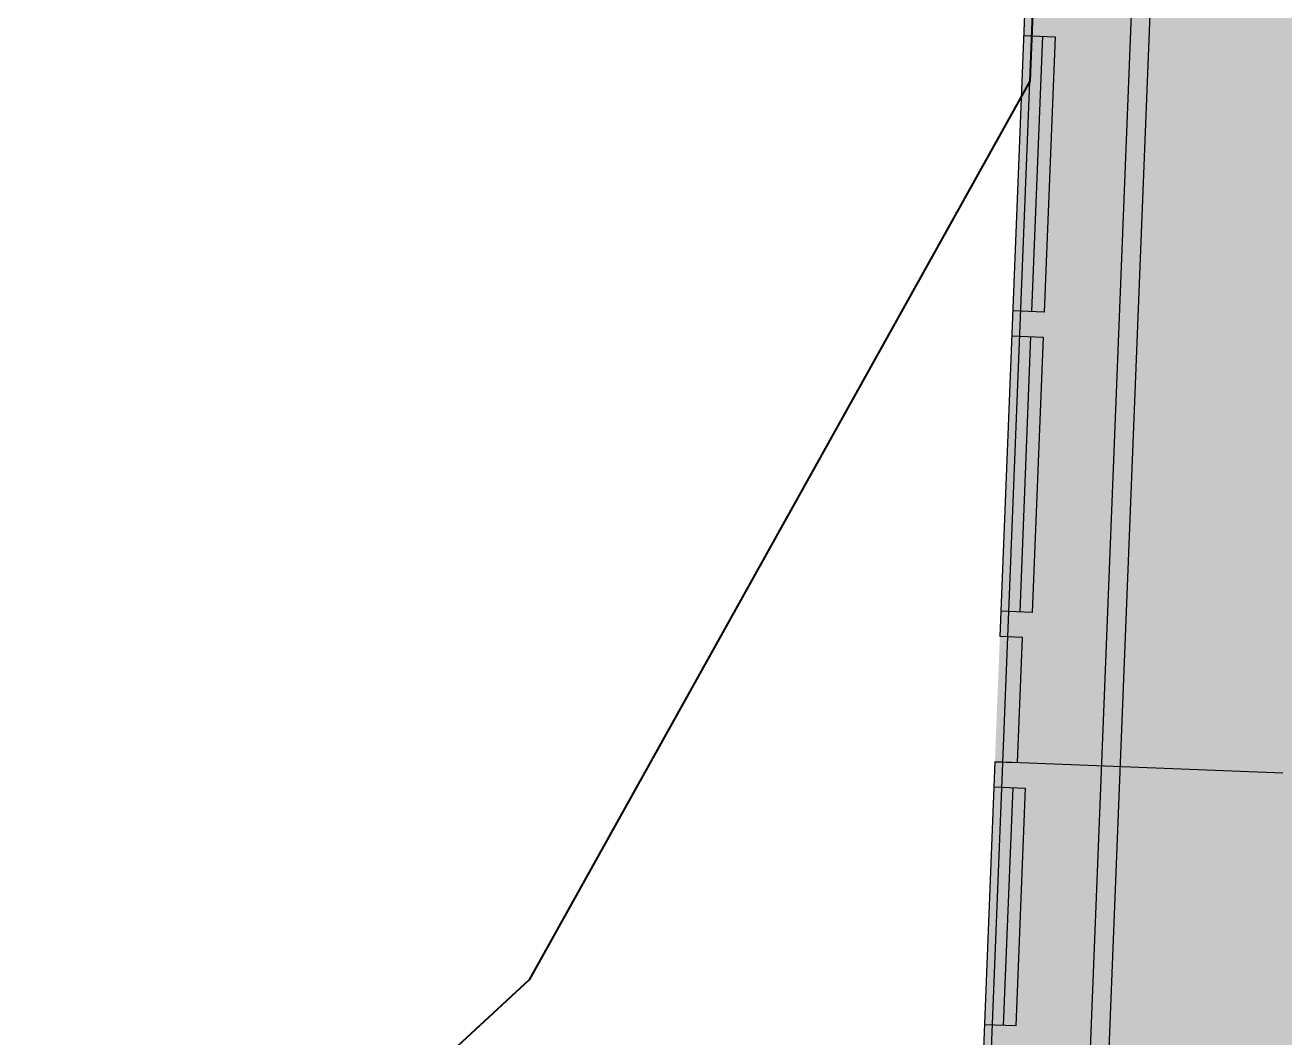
# Model space of a CAD drawing. Header units: millimetres. Extents: x 0 to 581027, y 0 to 6627194.
# Drawn here: x 580565.81 to 580575.86, y 6626050.65 to 6626058.73 of the extents above; entities that cross this region are included whole.
import ezdxf

# ---------------------------------------------------------------- set-up
doc = ezdxf.new("R2010")
doc.units = ezdxf.units.MM
doc.linetypes.add('CONTINOUS', pattern=[0])
doc.layers.add('ГР_Верх_строение', color=250, linetype='CONTINOUS', lineweight=30)
doc.layers.add('Этап 2.1 верхняя бровка', color=7, linetype='Continuous')
doc.layers.add('Этап 3.2 нижняя бровка', color=7, linetype='Continuous')

msp = doc.modelspace()

# ---------------------------------------------------------------- hatches: boundary and pattern name
at = {"lineweight": 9, "ltscale": 100, "true_color": 0xfff0c2}
h = msp.add_hatch(color=254, dxfattribs=at)
h.dxf.hatch_style = 2
h.paths.add_polyline_path([(580727.588, 6626742.558), (580717.166, 6626733.127), (580710.807, 6626723.177), (580709.36, 6626717.184), (580707.292, 6626709.537), (580703.776, 6626704.784), (580699.226, 6626701.271), (580690.155, 6626697.331), (580636.08, 6626696.768), (580599.134, 6626698.451), (580373.73, 6626846.917), (580363.829, 6626831.885), (580598.306, 6626677.445), (580585.917, 6626364.308), (580584.976, 6626341.625), (580585.156, 6626341.618), (580585.116, 6626340.619), (580584.936, 6626340.626), (580583.837, 6626312.848), (580581.559, 6626255.293), (580581.739, 6626255.286), (580581.7, 6626254.286), (580581.52, 6626254.293), (580580.421, 6626226.515), (580580.6, 6626226.508), (580580.561, 6626225.509), (580580.381, 6626225.516), (580579.282, 6626197.738), (580579.462, 6626197.731), (580579.422, 6626196.731), (580579.242, 6626196.739), (580578.143, 6626168.96), (580578.323, 6626168.953), (580578.284, 6626167.954), (580578.103, 6626167.961), (580577.004, 6626140.183), (580577.184, 6626140.176), (580577.145, 6626139.176), (580576.965, 6626139.184), (580572.449, 6626025.073), (580572.629, 6626025.066), (580572.591, 6626024.062), (580572.409, 6626024.069), (580570.614, 6625978.709), (580570.794, 6625978.702), (580570.755, 6625977.703), (580570.575, 6625977.71), (580569.476, 6625949.932), (580569.655, 6625949.925), (580569.616, 6625948.925), (580596.119, 6625947.985), (580599.513, 6626023.802), (580601.791, 6626081.357), (580608.624, 6626254.022), (580612.746, 6626363.489), (580606.723, 6626363.815), (580606.699, 6626383.683), (580618.326, 6626677.556), (580635.728, 6626676.763), (580690.364, 6626677.332), (580698.122, 6626678.987), (580709.478, 6626683.919), (580718.201, 6626690.655), (580725.614, 6626700.676), (580728.737, 6626712.224), (580729.462, 6626715.227), (580732.575, 6626720.097), (580741.008, 6626727.729), (580744.852, 6626732.597), (580727.824, 6626742.869)])

# ---------------------------------------------------------------- linework, layer by layer
at = {"layer": 'ГР_Верх_строение', "ltscale": 10}
for p, q in [((580574.687, 6626081.629), (580573.588, 6626053.85, 0)), ((580574.904, 6626065.608, 0), (580573.955, 6626041.626, 0)), ((580575.054, 6626065.602, 0), (580574.105, 6626041.62, 0)), ((580573.928, 6626058.642, 0), (580573.841, 6626056.444, 0)), ((580573.833, 6626056.244, 0), (580573.746, 6626054.046, 0)), ((580573.548, 6626052.851), (580572.449, 6626025.073, 0)), ((580575.847, 6626052.76, 0), (580573.548, 6626052.851, 0)), ((580573.69, 6626052.644, 0), (580573.615, 6626050.746, 0))]:
    msp.add_line(p, q, dxfattribs=at)
at = {"layer": 'ГР_Верх_строение', "ltscale": 10, "elevation": 0, "flags": 128}
for points in [[(580573.778, 6626058.648), (580574.028, 6626058.638), (580573.941, 6626056.44), (580573.691, 6626056.45)], [(580573.683, 6626056.25), (580573.933, 6626056.24), (580573.846, 6626054.042), (580573.596, 6626054.052)], [(580573.54, 6626052.65), (580573.79, 6626052.64), (580573.715, 6626050.742), (580573.465, 6626050.751)]]:
    msp.add_lwpolyline(points, dxfattribs=at)
at = {"layer": 'ГР_Верх_строение', "ltscale": 10, "elevation": 0}
msp.add_lwpolyline([(580573.548, 6626052.851), (580573.728, 6626052.844), (580573.768, 6626053.843), (580573.588, 6626053.85)], dxfattribs=at)
at = {"layer": 'Этап 2.1 верхняя бровка', "color": 3, "linetype": 'Continuous', "lineweight": 40, "ltscale": 8, "flags": 128}
msp.add_lwpolyline([(580574.239, 6626068.698), (580573.827, 6626058.284), (580569.83, 6626051.11), (580554.22, 6626036.68), (580532.59, 6626037.54), (580508.46, 6626034.52), (580441.88, 6626020.57), (580382.35, 6626032.96), (580320.58, 6626039.27), (580283.06, 6626051.88), (580240.61, 6626066.21), (580196.19, 6626081.31), (580153.79, 6626096.78), (580147.87, 6626098.94), (580127.54, 6626105.31)], dxfattribs=at)
at = {"layer": 'Этап 3.2 нижняя бровка', "color": 1, "lineweight": 30}
msp.add_lwpolyline([(580576.58, 6626127.97), (580534.6, 6626089.19), (580127.29, 6626105.37), (580109.71, 6625996.05), (580570.65, 6625977.85), (580576.58, 6626127.97)], dxfattribs=at)

doc.saveas('drawing.dxf')
